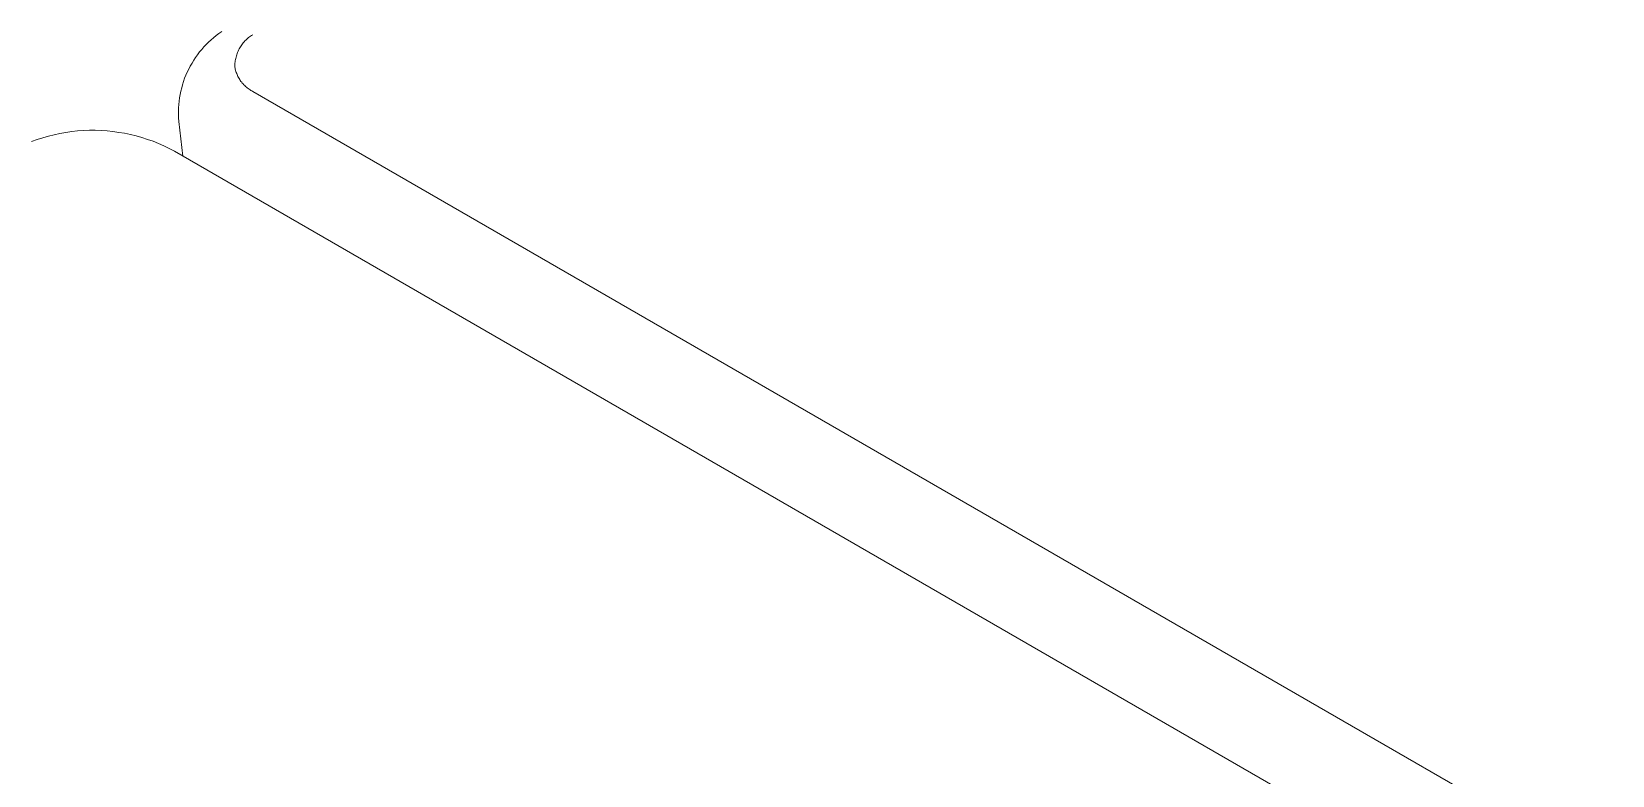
# Model space of a CAD drawing. Header units: millimetres. Extents: x -75 to 3710, y -20 to 2482.
# Drawn here: x 2532.5 to 2633.4, y 1395.1 to 1442.6 of the extents above; entities that cross this region are included whole.
import ezdxf

# ---------------------------------------------------------------- set-up
doc = ezdxf.new("R2010")
doc.units = ezdxf.units.MM
doc.layers.add('ZANO_R', color=7, linetype='Continuous', lineweight=0)

msp = doc.modelspace()

# ---------------------------------------------------------------- linework, layer by layer
at = {"layer": 'ZANO_R'}
for p, q in [((2544.3, 1442.31), (2544.47, 1442.44)), ((2544.47, 1442.44), (2544.65, 1442.56)), ((2543.23, 1441.26), (2543.37, 1441.42)), ((2543.37, 1441.42), (2543.51, 1441.58)), ((2543.51, 1441.58), (2543.66, 1441.74)), ((2543.66, 1441.74), (2543.81, 1441.89)), ((2543.81, 1441.89), (2543.97, 1442.03)), ((2543.97, 1442.03), (2544.13, 1442.17)), ((2544.13, 1442.17), (2544.3, 1442.31)), ((2545.76, 1441.45), (2545.72, 1441.38)), ((2545.79, 1441.52), (2545.76, 1441.45)), ((2545.84, 1441.58), (2545.79, 1441.52)), ((2545.88, 1441.65), (2545.84, 1441.58)), ((2545.92, 1441.72), (2545.88, 1441.65)), ((2545.97, 1441.78), (2545.92, 1441.72)), ((2546.02, 1441.84), (2545.97, 1441.78)), ((2546.07, 1441.9), (2546.02, 1441.84)), ((2546.12, 1441.96), (2546.07, 1441.9)), ((2546.18, 1442.02), (2546.12, 1441.96)), ((2546.24, 1442.07), (2546.18, 1442.02)), ((2546.3, 1442.12), (2546.24, 1442.07)), ((2546.36, 1442.18), (2546.3, 1442.12)), ((2546.42, 1442.22), (2546.36, 1442.18)), ((2546.48, 1442.27), (2546.42, 1442.22)), ((2546.55, 1442.31), (2546.48, 1442.27)), ((2546.62, 1442.36), (2546.55, 1442.31)), ((2542.64, 1440.36), (2542.75, 1440.55)), ((2542.75, 1440.55), (2542.86, 1440.73)), ((2542.86, 1440.73), (2542.98, 1440.91)), ((2542.98, 1440.91), (2543.1, 1441.08)), ((2543.1, 1441.08), (2543.23, 1441.26)), ((2545.49, 1440.46), (2545.48, 1440.38)), ((2545.5, 1440.62), (2545.49, 1440.54)), ((2545.49, 1440.54), (2545.49, 1440.46)), ((2545.51, 1440.7), (2545.5, 1440.62)), ((2545.52, 1440.78), (2545.51, 1440.7)), ((2545.54, 1440.85), (2545.52, 1440.78)), ((2545.56, 1440.93), (2545.54, 1440.85)), ((2545.58, 1441.01), (2545.56, 1440.93)), ((2545.6, 1441.08), (2545.58, 1441.01)), ((2545.63, 1441.16), (2545.6, 1441.08)), ((2545.66, 1441.23), (2545.63, 1441.16)), ((2545.69, 1441.31), (2545.66, 1441.23)), ((2545.72, 1441.38), (2545.69, 1441.31)), ((2542.21, 1439.38), (2542.28, 1439.58)), ((2542.28, 1439.58), (2542.36, 1439.78)), ((2542.36, 1439.78), (2542.45, 1439.98)), ((2542.45, 1439.98), (2542.54, 1440.17)), ((2542.54, 1440.17), (2542.64, 1440.36)), ((2545.48, 1440.38), (2545.48, 1440.3)), ((2545.5, 1440.23), (2545.48, 1440.3)), ((2545.51, 1440.16), (2545.5, 1440.23)), ((2545.53, 1440.09), (2545.51, 1440.16)), ((2545.55, 1440.02), (2545.53, 1440.09)), ((2545.57, 1439.96), (2545.55, 1440.02)), ((2545.6, 1439.89), (2545.57, 1439.96)), ((2545.62, 1439.82), (2545.6, 1439.89)), ((2545.65, 1439.75), (2545.62, 1439.82)), ((2545.68, 1439.69), (2545.65, 1439.75)), ((2545.72, 1439.63), (2545.68, 1439.69)), ((2545.75, 1439.56), (2545.72, 1439.63)), ((2545.79, 1439.5), (2545.75, 1439.56)), ((2545.83, 1439.44), (2545.79, 1439.5)), ((2545.87, 1439.38), (2545.83, 1439.44)), ((2545.92, 1439.33), (2545.87, 1439.38)), ((2541.96, 1438.33), (2541.99, 1438.55)), ((2541.99, 1438.55), (2542.04, 1438.76)), ((2542.04, 1438.76), (2542.09, 1438.97)), ((2542.09, 1438.97), (2542.14, 1439.17)), ((2542.14, 1439.17), (2542.21, 1439.38)), ((2545.96, 1439.27), (2545.92, 1439.33)), ((2546.01, 1439.22), (2545.96, 1439.27)), ((2546.06, 1439.16), (2546.01, 1439.22)), ((2546.11, 1439.11), (2546.06, 1439.16)), ((2546.16, 1439.06), (2546.11, 1439.11)), ((2546.22, 1439.02), (2546.16, 1439.06)), ((2546.27, 1438.97), (2546.22, 1439.02)), ((2546.33, 1438.93), (2546.27, 1438.97)), ((2546.39, 1438.89), (2546.33, 1438.93)), ((2546.45, 1438.85), (2546.39, 1438.89)), ((2546.51, 1438.81), (2546.45, 1438.85)), ((2546.57, 1438.77), (2546.51, 1438.81)), ((2546.64, 1438.74), (2546.57, 1438.77)), ((2546.64, 1438.74), (3541.44, 864.39)), ((2541.88, 1437.48), (2541.89, 1437.69)), ((2541.88, 1437.26), (2541.88, 1437.48)), ((2541.89, 1437.69), (2541.9, 1437.91)), ((2541.9, 1437.91), (2541.93, 1438.12)), ((2541.93, 1438.12), (2541.96, 1438.33)), ((2541.89, 1437.05), (2541.88, 1437.26)), ((2541.91, 1436.83), (2541.89, 1437.05)), ((2542.16, 1434.62), (2541.91, 1436.83)), ((2532.51, 1435.54), (2532.87, 1435.67)), ((2532.87, 1435.67), (2533.23, 1435.79)), ((2533.23, 1435.79), (2533.59, 1435.89)), ((2533.59, 1435.89), (2533.96, 1435.98)), ((2533.96, 1435.98), (2534.32, 1436.06)), ((2534.32, 1436.06), (2534.7, 1436.13)), ((2534.7, 1436.13), (2535.07, 1436.18)), ((2535.07, 1436.18), (2535.44, 1436.22)), ((2535.44, 1436.22), (2535.82, 1436.25)), ((2535.82, 1436.25), (2536.2, 1436.26)), ((2536.2, 1436.26), (2536.57, 1436.26)), ((2536.57, 1436.26), (2536.95, 1436.25)), ((2536.95, 1436.25), (2537.33, 1436.22)), ((2537.33, 1436.22), (2537.7, 1436.18)), ((2537.7, 1436.18), (2538.07, 1436.13)), ((2538.07, 1436.13), (2538.45, 1436.07)), ((2538.45, 1436.07), (2538.82, 1435.99)), ((2538.82, 1435.99), (2539.18, 1435.9)), ((2539.18, 1435.9), (2539.54, 1435.8)), ((2539.54, 1435.8), (2539.9, 1435.68)), ((2539.9, 1435.68), (2540.26, 1435.56)), ((2540.26, 1435.56), (2540.61, 1435.42)), ((2540.61, 1435.42), (2540.95, 1435.27)), ((2540.95, 1435.27), (2541.29, 1435.1)), ((2541.29, 1435.1), (2541.63, 1434.93)), ((2541.63, 1434.93), (2703.69, 1341.36))]:
    msp.add_line(p, q, dxfattribs=at)

doc.saveas('drawing.dxf')
